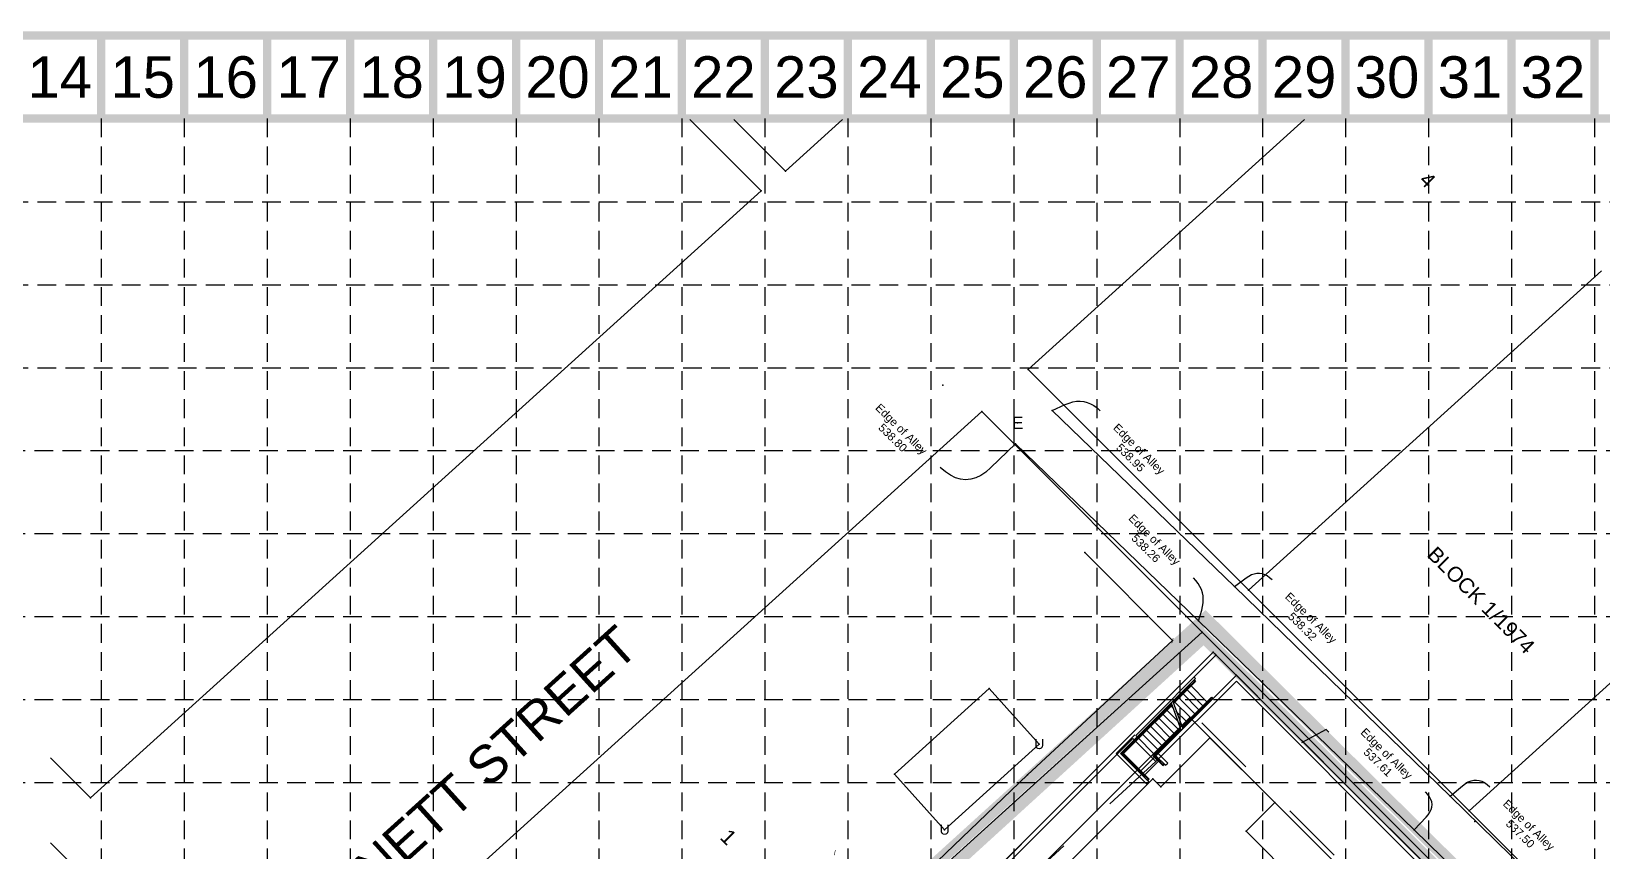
# Model space of a CAD drawing. Header units: inches. Extents: x 4833 to 5685, y 5436 to 5969.
# Drawn here: x 5021.5 to 5273.2, y 5837.8 to 5969.1 of the extents above; entities that cross this region are included whole.
import ezdxf
from ezdxf.enums import TextEntityAlignment as Align

# ---------------------------------------------------------------- set-up
doc = ezdxf.new("R2010")
doc.units = ezdxf.units.IN
doc.header["$LTSCALE"] = 20
doc.header["$MEASUREMENT"] = 0
for name, pattern in [('DASH', [1, 0.5, -0.5]), ('HIDDEN', [0.375, 0.25, -0.125]), ('LEADER_LINE', [2, 1, 1])]:
    doc.linetypes.add(name, pattern=pattern)
for name, color, linetype in [('1 LIMITS OF DISTURBANCE', 1, 'DASH'), ('20051228_SURVEY', 14, 'Continuous'), ('BASE', 7, 'Continuous'), ('BOUNDARY', 14, 'Continuous'), ('FROM_EASTON_ON_H', 14, 'Continuous'), ('GRID', 254, 'HIDDEN'), ('MH_FL', 12, 'Continuous'), ('MOVE', 12, 'Continuous'), ('OTL_BLDG', 12, 'Continuous'), ('OTL_BLDG_BOX', 14, 'Continuous'), ('OTL_GARAGE', 14, 'DASH'), ('PROPOSED_GRADING', 14, 'Continuous'), ('SILT FENCE', 200, 'Continuous'), ('STAIRS', 6, 'Continuous'), ('TEXT', 14, 'Continuous'), ('WALLS', 14, 'Continuous')]:
    doc.layers.add(name, color=color, linetype=linetype)
doc.styles.get("Standard").update_dxf_attribs({"font": 'ARIAL.TTF'})
doc.styles.add('symbol', font='symbol.shx')
doc.linetypes.add('FENCE__X__LINE', pattern='A,0.4,-0.1,["#",symbol,S=0.1,R=0,X=-0.05,Y=-0.05],-0.1,0.4', length=1)

msp = doc.modelspace()

# ---------------------------------------------------------------- linework, layer by layer
at = {"layer": '1 LIMITS OF DISTURBANCE', "const_width": 2, "flags": 128}
msp.add_lwpolyline([(5095.86, 5766.56), (5098.37, 5774.02), (5209.73, 5874.99), (5389.24, 5696.87), (5394.34, 5687.25), (5288.14, 5590.84), (5277.71, 5589.78), (5268.4, 5593.51)], close=True, dxfattribs=at)
at = {"layer": '20051228_SURVEY', "color": 7, "linetype": 'Continuous'}
for p, q in [((5185.17, 5908.37), (5214.39, 5880.12)), ((5208.64, 5874.66), (5179.27, 5902.98)), ((5214.39, 5880.12), (5248.95, 5846.52)), ((5243.21, 5841.15), (5208.64, 5874.66)), ((5183.09, 5854.89), (5175.04, 5863.79)), ((5167.92, 5841.17), (5183.09, 5854.89)), ((5159.87, 5850.07), (5167.92, 5841.17)), ((5248.95, 5846.52), (5266.13, 5829.79)), ((5260.99, 5823.77), (5243.21, 5841.15))]:
    msp.add_line(p, q, dxfattribs=at)
at = {"layer": '20051228_SURVEY', "color": 7, "linetype": 'FENCE__X__LINE'}
for p, q in [((5204.46, 5871.47), (5190.39, 5885.57)), ((5181.19, 5849.96), (5204.46, 5871.47)), ((5158.91, 5828.6), (5181.19, 5849.96))]:
    msp.add_line(p, q, dxfattribs=at)
at = {"layer": '20051228_SURVEY', "color": 7, "linetype": 'Continuous', "flags": 128}
msp.add_lwpolyline([(5175.04, 5863.79), (5159.87, 5850.07)], dxfattribs=at)
at = {"layer": '20051228_SURVEY', "color": 7, "linetype": 'Continuous'}
for p in [(5167.64, 5912.39), (5185.17, 5908.37), (5179.27, 5902.98), (5190.39, 5885.57), (5214.39, 5880.12), (5208.64, 5874.66), (5204.46, 5871.47), (5175.04, 5863.79), (5183.09, 5854.89), (5159.87, 5850.07), (5181.19, 5849.96), (5248.95, 5846.52), (5167.92, 5841.17), (5243.21, 5841.15), (5252.93, 5842.5)]:
    msp.add_point(p, dxfattribs=at)
at = {"layer": 'BASE', "const_width": 1.33}
for points in [[(4833.2, 5436.44), (5684.4, 5436.44), (5684.4, 5968.44), (4833.2, 5968.44)], [(4846.47, 5449.73), (5671.14, 5449.71), (5671.12, 5955.14), (4846.64, 5955.16)]]:
    msp.add_lwpolyline(points, close=True, dxfattribs=at)
for points in [[(5032.7, 5955.14), (5032.7, 5968.44)], [(5046, 5955.14), (5046, 5968.44)], [(5059.3, 5955.14), (5059.3, 5968.44)], [(5072.6, 5955.14), (5072.6, 5968.44)], [(5085.9, 5955.14), (5085.9, 5968.44)], [(5099.2, 5955.14), (5099.2, 5968.44)], [(5112.5, 5955.14), (5112.5, 5968.44)], [(5125.8, 5955.14), (5125.8, 5968.44)], [(5139.1, 5955.14), (5139.1, 5968.44)], [(5152.4, 5955.14), (5152.4, 5968.44)], [(5165.7, 5955.14), (5165.7, 5968.44)], [(5179, 5955.14), (5179, 5968.44)], [(5192.3, 5955.14), (5192.3, 5968.44)], [(5205.6, 5955.14), (5205.6, 5968.44)], [(5218.9, 5955.14), (5218.9, 5968.44)], [(5232.2, 5955.14), (5232.2, 5968.44)], [(5245.5, 5955.14), (5245.5, 5968.44)], [(5258.8, 5955.14), (5258.8, 5968.44)], [(5272.1, 5955.14), (5272.1, 5968.44)]]:
    msp.add_lwpolyline(points, dxfattribs=at)
at = {"layer": 'BOUNDARY', "color": 7, "linetype": 'Continuous', "flags": 128}
for points in [[(5101.67, 5775.57), (5209.22, 5872.83)], [(5209.22, 5872.83), (5385.99, 5696.05)]]:
    msp.add_lwpolyline(points, dxfattribs=at)
at = {"layer": 'BOUNDARY', "color": 7, "linetype": 'Continuous'}
msp.add_point((5209.22, 5872.83), dxfattribs=at)
at = {"layer": 'FROM_EASTON_ON_H', "color": 7, "linetype": 'Continuous'}
msp.add_line((5024.56, 5839.05), (5153.72, 5709.84), dxfattribs=at)
at = {"layer": 'GRID', "color": 252, "linetype": 'HIDDEN', "lineweight": 0, "ltscale": 0.6}
for p, q in [((5032.7, 5955.14), (5032.7, 5489.58)), ((5046, 5955.14), (5046, 5489.58)), ((5059.3, 5955.14), (5059.3, 5489.58)), ((5072.6, 5955.14), (5072.6, 5489.58)), ((5085.9, 5955.14), (5085.9, 5489.58)), ((5099.2, 5955.14), (5099.2, 5489.58)), ((5112.5, 5955.14), (5112.5, 5489.58)), ((5125.8, 5955.14), (5125.8, 5489.58)), ((5139.1, 5955.14), (5139.1, 5489.58)), ((5152.4, 5955.14), (5152.4, 5489.58)), ((5165.7, 5955.14), (5165.7, 5489.58)), ((5179, 5955.14), (5179, 5489.58)), ((5192.3, 5955.14), (5192.3, 5489.58)), ((5205.6, 5955.14), (5205.6, 5489.58)), ((5218.9, 5955.14), (5218.9, 5489.58)), ((5232.2, 5955.14), (5232.2, 5489.58)), ((5245.5, 5955.14), (5245.5, 5489.58)), ((5258.8, 5955.14), (5258.8, 5489.58)), ((5272.1, 5955.14), (5272.1, 5489.58)), ((4846.99, 5941.79), (5671.59, 5941.79)), ((4846.99, 5928.49), (5671.59, 5928.49)), ((4846.99, 5915.19), (5671.59, 5915.19)), ((4846.5, 5901.94), (5671.1, 5901.94)), ((4846.5, 5888.64), (5671.1, 5888.64)), ((4846.5, 5875.34), (5671.1, 5875.34)), ((4846.5, 5862.04), (5671.1, 5862.04)), ((4846.5, 5848.74), (5671.1, 5848.74))]:
    msp.add_line(p, q, dxfattribs=at)
at = {"layer": 'MH_FL', "color": 7, "linetype": 'Continuous'}
msp.add_point((5179.62, 5906.37), dxfattribs=at)
at = {"layer": 'MOVE', "color": 7, "linetype": 'Continuous', "flags": 128}
for points in [[(5138.51, 5943.54), (5127.05, 5954.99)], [(5142.4, 5946.72), (5134.12, 5954.99)], [(5142.4, 5946.72), (5151.52, 5954.99)], [(5181.29, 5914.9), (5225.62, 5954.99)], [(5030.96, 5846.28), (5138.51, 5943.54)], [(5393.42, 5702.77), (5181.29, 5914.9)], [(5066.32, 5810.92), (5173.86, 5908.18)], [(5173.86, 5908.18), (5209.22, 5872.83)], [(5101.67, 5775.57), (5209.22, 5872.83)], [(5209.22, 5872.83), (5244.57, 5837.47)], [(5030.96, 5846.28), (5024.56, 5852.68)]]:
    msp.add_lwpolyline(points, dxfattribs=at)
at = {"layer": 'MOVE', "color": 7, "linetype": 'Continuous'}
for points in [[(5216.64, 5879.54), (5273.24, 5930.72)], [(5252, 5844.19), (5308.42, 5895.21)]]:
    msp.add_lwpolyline(points, dxfattribs=at)
at = {"layer": 'MOVE', "color": 7, "linetype": 'DASH', "flags": 128}
msp.add_lwpolyline([(5120.68, 5777.77), (5208.87, 5858.58), (5367.09, 5700.36), (5278.9, 5619.55), (5120.68, 5777.77)], close=True, dxfattribs=at)
at = {"layer": 'MOVE', "color": 7, "linetype": 'Continuous'}
for p in [(5142.4, 5946.72), (5138.51, 5943.54), (5181.29, 5914.9), (5173.86, 5908.18), (5216.64, 5879.54), (5030.96, 5846.28), (5252, 5844.19)]:
    msp.add_point(p, dxfattribs=at)
at = {"layer": 'OTL_BLDG', "color": 7, "linetype": 'Continuous', "flags": 128}
for points in [[(5202.56, 5848.01), (5210.46, 5855.91)], [(5210.46, 5855.91), (5220.83, 5845.54)], [(5185.95, 5833.99), (5201.27, 5849.31)], [(5201.27, 5849.31), (5202.56, 5848.01)], [(5220.83, 5845.54), (5216.24, 5840.94)], [(5216.24, 5840.94), (5224.72, 5832.46)]]:
    msp.add_lwpolyline(points, dxfattribs=at)
at = {"layer": 'OTL_BLDG', "color": 7, "linetype": 'Continuous'}
for p in [(5210.46, 5855.91), (5201.27, 5849.31), (5202.56, 5848.01), (5220.83, 5845.54), (5216.24, 5840.94)]:
    msp.add_point(p, dxfattribs=at)
at = {"layer": 'OTL_BLDG_BOX', "color": 7, "linetype": 'Continuous', "flags": 128}
for points in [[(5151.86, 5803.79), (5207.22, 5859.15)], [(5207.22, 5859.15), (5331.96, 5734.41)]]:
    msp.add_lwpolyline(points, dxfattribs=at)
at = {"layer": 'OTL_BLDG_BOX', "color": 7, "linetype": 'Continuous'}
msp.add_point((5207.22, 5859.15), dxfattribs=at)
at = {"layer": 'OTL_GARAGE', "color": 7, "linetype": 'DASH'}
for p, q in [((5120.13, 5778.78), (5210.99, 5869.64)), ((5210.99, 5869.64), (5339.09, 5741.54))]:
    msp.add_line(p, q, dxfattribs=at)
at = {"layer": 'OTL_GARAGE', "color": 7, "linetype": 'Continuous'}
msp.add_point((5210.99, 5869.64), dxfattribs=at)
at = {"layer": 'PROPOSED_GRADING', "color": 7, "linetype": 'LEADER_LINE', "flags": 128}
for points in [[(5185.17, 5908.37), (5187.24, 5909.31), (5187.86, 5909.55), (5188.47, 5909.72), (5189.07, 5909.82), (5189.65, 5909.83), (5190.22, 5909.77), (5190.77, 5909.63), (5191.31, 5909.42), (5191.84, 5909.13), (5192.36, 5908.76), (5192.86, 5908.31), (5192.86, 5908.31)], [(5179.27, 5902.98), (5175.35, 5899.2), (5174.54, 5898.49), (5173.72, 5897.94), (5172.91, 5897.55), (5172.09, 5897.32), (5171.28, 5897.24), (5170.46, 5897.33), (5169.65, 5897.57), (5168.84, 5897.97), (5168.03, 5898.52), (5167.22, 5899.24), (5167.22, 5899.24)], [(5208.64, 5874.66), (5209.14, 5876.36), (5209.28, 5876.95), (5209.37, 5877.52), (5209.39, 5878.08), (5209.35, 5878.62), (5209.24, 5879.15), (5209.08, 5879.66), (5208.85, 5880.15), (5208.56, 5880.63), (5208.21, 5881.09), (5207.8, 5881.53), (5207.8, 5881.53)], [(5214.39, 5880.12), (5216.24, 5881.52), (5216.68, 5881.82), (5217.11, 5882.04), (5217.54, 5882.19), (5217.96, 5882.28), (5218.38, 5882.28), (5218.8, 5882.22), (5219.21, 5882.09), (5219.61, 5881.88), (5220.01, 5881.6), (5220.41, 5881.25), (5220.41, 5881.25)], [(5248.95, 5846.52), (5250.97, 5848.21), (5251.42, 5848.55), (5251.87, 5848.82), (5252.31, 5849), (5252.75, 5849.1), (5253.19, 5849.12), (5253.63, 5849.07), (5254.06, 5848.93), (5254.49, 5848.71), (5254.91, 5848.42), (5255.34, 5848.04), (5255.34, 5848.04)], [(5243.21, 5841.15), (5245.1, 5843.15), (5245.45, 5843.57), (5245.72, 5843.98), (5245.92, 5844.39), (5246.03, 5844.8), (5246.06, 5845.21), (5246.01, 5845.62), (5245.88, 5846.02), (5245.68, 5846.43), (5245.39, 5846.83), (5245.02, 5847.23), (5245.02, 5847.23)]]:
    msp.add_lwpolyline(points, dxfattribs=at)
at = {"layer": 'PROPOSED_GRADING', "color": 7, "linetype": 'Continuous', "flags": 128}
for points in [[(5229.09, 5857.23), (5225.14, 5855.11)], [(5229.51, 5856.82), (5229.09, 5857.23)]]:
    msp.add_lwpolyline(points, dxfattribs=at)
at = {"layer": 'SILT FENCE', "const_width": 2, "flags": 128}
msp.add_lwpolyline([(5209.78, 5872.39), (5100.39, 5772.66), (5099.61, 5766.2), (5268.59, 5596.65, 0.41519), (5291.5, 5596.65), (5358.44, 5657.15)], format="xyb", dxfattribs=at)
msp.add_lwpolyline([(5380.66, 5677.02), (5391.37, 5687.45), (5384.79, 5698.44), (5208.77, 5872.74)], dxfattribs=at)
at = {"layer": 'STAIRS', "color": 7, "linetype": 'Continuous', "flags": 128}
for points in [[(5207.27, 5864.39), (5204.52, 5861.64)], [(5207.83, 5865.07), (5207.98, 5864.92), (5204.56, 5861.51)], [(5207.92, 5865.16), (5208.15, 5864.92), (5204.61, 5861.38)], [(5206.62, 5863.75), (5206.71, 5863.66)], [(5206.8, 5863.57), (5209.33, 5861.03)], [(5207.36, 5864.31), (5207.21, 5864.45)], [(5207.45, 5864.22), (5209.98, 5861.68)], [(5204.28, 5861.41), (5198.84, 5855.97)], [(5204.33, 5861.27), (5198.93, 5855.88)], [(5204.37, 5861.14), (5199.02, 5855.79)], [(5204.03, 5861.15), (5204.12, 5861.06)], [(5204.12, 5861.06), (5204.03, 5861.15)], [(5204.56, 5860.62), (5204.21, 5860.98)], [(5204.25, 5861.49), (5205.85, 5857.08)], [(5204.49, 5861.73), (5206.09, 5857.32)], [(5204.68, 5861.8), (5204.77, 5861.71)], [(5204.85, 5861.62), (5207.39, 5859.09)], [(5205.33, 5862.45), (5205.41, 5862.36)], [(5205.5, 5862.27), (5208.04, 5859.74)], [(5205.97, 5863.1), (5206.06, 5863.01)], [(5205.97, 5857.67), (5210.69, 5862.39), (5210.92, 5862.15)], [(5206.01, 5857.54), (5210.69, 5862.21), (5210.84, 5862.07)], [(5210.16, 5861.51), (5206.06, 5857.41)], [(5206.15, 5862.92), (5208.68, 5860.39)], [(5209.51, 5860.86), (5209.42, 5860.95)], [(5210.07, 5861.59), (5210.22, 5861.45)], [(5201.44, 5858.56), (5201.52, 5858.47)], [(5201.61, 5858.38), (5204.15, 5855.85)], [(5202.08, 5859.21), (5202.17, 5859.12)], [(5202.26, 5859.03), (5204.8, 5856.5)], [(5202.73, 5859.86), (5202.82, 5859.77)], [(5202.91, 5859.68), (5205.44, 5857.15)], [(5203.47, 5860.42), (5203.38, 5860.5)], [(5205.27, 5858.61), (5203.56, 5860.33)], [(5205.01, 5860.17), (5206.74, 5858.44)], [(5206.92, 5858.27), (5206.83, 5858.35)], [(5207.56, 5858.91), (5207.48, 5859)], [(5208.21, 5859.56), (5208.12, 5859.65)], [(5208.86, 5860.21), (5208.77, 5860.3)], [(5199.49, 5856.62), (5199.58, 5856.53)], [(5199.67, 5856.44), (5202.2, 5853.9)], [(5200.14, 5857.26), (5200.23, 5857.18)], [(5200.32, 5857.09), (5202.85, 5854.55)], [(5200.79, 5857.91), (5200.88, 5857.82)], [(5200.97, 5857.73), (5203.5, 5855.2)], [(5201.55, 5853.26), (5205.73, 5857.43)], [(5201.64, 5853.17), (5205.78, 5857.3)], [(5205.82, 5857.17), (5201.73, 5853.08)], [(5204.24, 5855.76), (5204.32, 5855.67)], [(5204.88, 5856.41), (5204.97, 5856.32)], [(5205.53, 5857.06), (5205.62, 5856.97)], [(5205.85, 5858.04), (5206.09, 5857.79)], [(5206.27, 5857.62), (5206.18, 5857.71)], [(5202.29, 5853.82), (5202.38, 5853.73)], [(5202.94, 5854.46), (5203.03, 5854.38)], [(5203.59, 5855.11), (5203.68, 5855.02)]]:
    msp.add_lwpolyline(points, dxfattribs=at)
at = {"layer": 'WALLS', "color": 7, "linetype": 'Continuous', "flags": 128}
for points in [[(5175.98, 5722.91), (5120.12, 5778.77), (5210.98, 5869.64)], [(5198.55, 5856.26), (5211.45, 5869.17), (5210.98, 5869.64)], [(5211.45, 5869.17), (5210.98, 5869.64)], [(5210.98, 5869.64), (5338.38, 5742.24)], [(5201.79, 5853.02), (5214.69, 5865.93)], [(5198.78, 5856.03), (5208.15, 5865.4), (5207.92, 5865.63)], [(5201.79, 5852.08), (5214.69, 5864.98)], [(5237.79, 5828.57), (5244.45, 5835.23), (5214.69, 5864.98)], [(5174.93, 5825.1), (5171.16, 5828.88), (5198.08, 5855.79)], [(5198.43, 5856.38), (5195.43, 5853.37)], [(5196.13, 5853.37), (5198.78, 5856.03)], [(5198.84, 5855.97), (5196.25, 5853.37)], [(5198.93, 5855.88), (5196.43, 5853.37)], [(5199.02, 5855.79), (5196.6, 5853.37)], [(5201.79, 5852.08), (5198.08, 5855.79)], [(5201.79, 5853.02), (5198.55, 5856.26)], [(5195.43, 5853.37), (5200.32, 5848.48)], [(5196.13, 5853.37), (5200.67, 5848.84)], [(5200.08, 5849.54), (5196.25, 5853.37)], [(5200.55, 5849.25), (5196.43, 5853.37)], [(5200.73, 5849.25), (5196.6, 5853.37)], [(5201.32, 5853.02), (5201.55, 5853.26)], [(5201.5, 5853.02), (5201.64, 5853.17)], [(5202.14, 5853.37), (5203.68, 5851.84)], [(5201.55, 5852.79), (5199.37, 5850.6)], [(5202.2, 5852.14), (5200.02, 5849.96)], [(5201.32, 5853.02), (5202.91, 5851.43), (5203.15, 5851.67)], [(5201.5, 5853.02), (5202.91, 5851.61)], [(5201.73, 5852.96), (5201.64, 5852.87)], [(5202.61, 5852.08), (5201.67, 5853.02)], [(5203.32, 5851.49), (5201.79, 5853.02)], [(5202.38, 5852.31), (5202.29, 5852.23)], [(5202.67, 5852.14), (5202.61, 5852.08)], [(5202.91, 5851.61), (5203.06, 5851.75)], [(5203.32, 5851.49), (5203.68, 5851.84)], [(5199.29, 5850.52), (5199.2, 5850.43)], [(5199.93, 5849.87), (5199.85, 5849.78)], [(5200.02, 5849.49), (5200.08, 5849.54)], [(5200.67, 5848.84), (5200.32, 5848.48)], [(5200.55, 5849.25), (5200.41, 5849.1)], [(5200.49, 5849.01), (5200.73, 5849.25)]]:
    msp.add_lwpolyline(points, dxfattribs=at)

# ---------------------------------------------------------------- texts
at = {"layer": '20051228_SURVEY', "color": 7, "linetype": 'Continuous'}
for s, height, p in [('/', 0.8, (5204.46, 5871.47)), ('U', 1.6, (5183.09, 5854.89)), ('U', 1.6, (5167.92, 5841.17)), ('/', 0.8, (5150.3, 5837.45))]:
    msp.add_text(s, height=height, dxfattribs=at).set_placement(p, align=Align.MIDDLE_CENTER)
at = {"layer": 'BASE'}
for s, p in [('14', (5026.05, 5961.79)), ('15', (5039.35, 5961.79)), ('16', (5052.65, 5961.79)), ('17', (5065.95, 5961.79)), ('18', (5079.25, 5961.79)), ('19', (5092.55, 5961.79)), ('20', (5105.85, 5961.79)), ('21', (5119.15, 5961.79)), ('22', (5132.45, 5961.79)), ('23', (5145.75, 5961.79)), ('24', (5159.05, 5961.79)), ('25', (5172.35, 5961.79)), ('26', (5185.65, 5961.79)), ('27', (5198.95, 5961.79)), ('28', (5212.25, 5961.79)), ('29', (5225.55, 5961.79)), ('30', (5238.85, 5961.79)), ('31', (5252.15, 5961.79)), ('32', (5265.45, 5961.79))]:
    msp.add_text(s, height=6.65, dxfattribs=at).set_placement(p, align=Align.MIDDLE_CENTER)
at = {"layer": 'BOUNDARY', "color": 7, "linetype": 'Continuous'}
msp.add_text('-', height=1.2, dxfattribs=at).set_placement((5209.22, 5872.83), align=Align.MIDDLE_CENTER)
at = {"layer": 'MH_FL', "color": 7, "linetype": 'Continuous'}
msp.add_text('E', height=2, dxfattribs=at).set_placement((5179.62, 5906.37), align=Align.MIDDLE_CENTER)
at = {"layer": 'MOVE', "color": 7, "linetype": 'Continuous'}
for s, p in [('4', (5244.52, 5944.44)), ('BLOCK 1/1974', (5253.09, 5877.1)), ('1', (5132.42, 5839.15))]:
    msp.add_text(s, height=2.4, rotation=315, dxfattribs=at).set_placement(p, align=Align.CENTER)
at = {"layer": 'PROPOSED_GRADING', "color": 35, "linetype": 'Continuous'}
for s, p in [('Edge of Alley', (5160.52, 5904.91)), ('538.80', (5159.15, 5903.52)), ('Edge of Alley', (5198.65, 5901.71)), ('538.95', (5197.28, 5900.32)), ('Edge of Alley', (5201.1, 5887.2)), ('538.26', (5199.73, 5885.81)), ('Edge of Alley', (5226.2, 5874.65)), ('538.32', (5224.83, 5873.26)), ('Edge of Alley', (5238.32, 5852.9)), ('537.61', (5236.95, 5851.51)), ('Edge of Alley', (5261.13, 5841.45)), ('537.50', (5259.76, 5840.06))]:
    msp.add_text(s, height=1.3, rotation=315.5151, dxfattribs=at).set_placement(p, align=Align.CENTER)
at = {"layer": 'TEXT', "color": 7, "linetype": 'Continuous'}
msp.add_text('MANETT STREET ', height=6, rotation=42.1244, dxfattribs=at).set_placement((5090.13, 5851.65), align=Align.TOP_CENTER)

doc.saveas('drawing.dxf')
